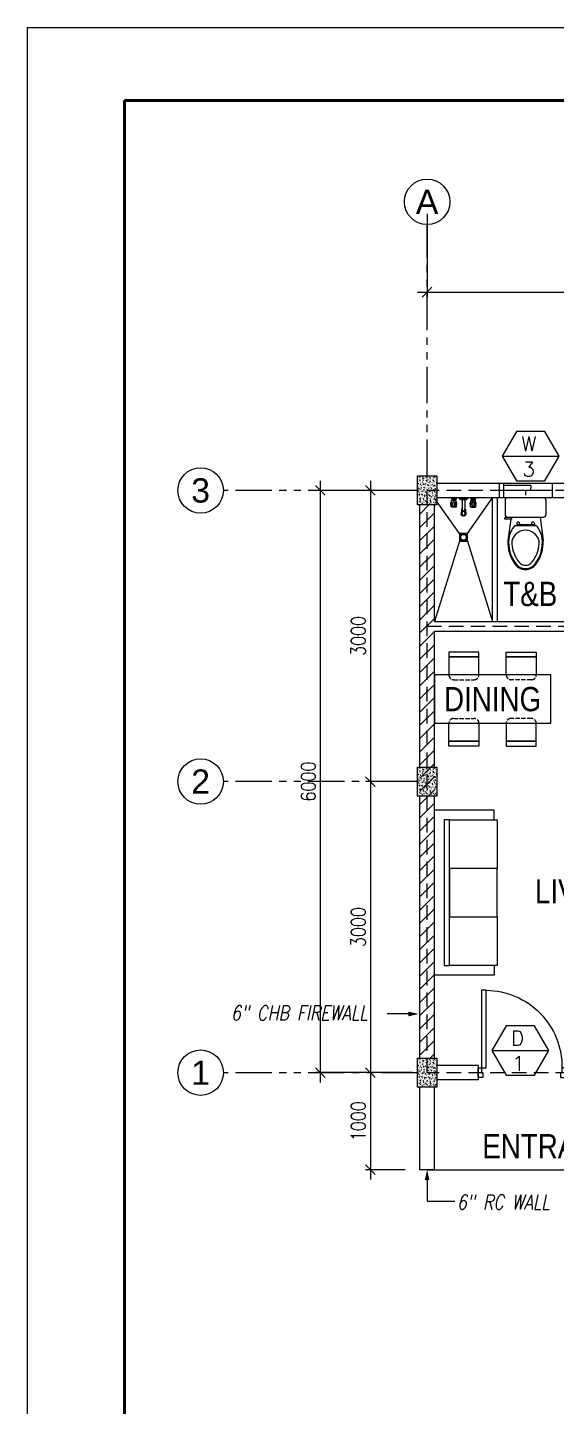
# Model space of a CAD drawing. Header units: millimetres. Extents: x 568137 to 731329, y -326076 to -191870.
# Drawn here: x 644229 to 649681, y -247184 to -232976 of the extents above; entities that cross this region are included whole.
import ezdxf
from ezdxf.enums import TextEntityAlignment as Align

# ---------------------------------------------------------------- set-up
doc = ezdxf.new("R2010")
doc.units = ezdxf.units.MM
doc.header["$LTSCALE"] = 300
doc.header["$MEASUREMENT"] = 0
doc.header["$PDMODE"] = 3
doc.header["$PDSIZE"] = 300
for name, pattern in [('DASHED', [0.75, 0.5, -0.25]), ('HID', [0.2, 0.15, -0.05]), ('PHANTOM', [2.5, 1.25, -0.25, 0.25, -0.25, 0.25, -0.25])]:
    doc.linetypes.add(name, pattern=pattern)
doc.layers.get('0').update_dxf_attribs({"color": 9})
doc.layers.get('DEFPOINTS').update_dxf_attribs({"color": 8})
for name, color, linetype, lineweight in [('BORDER', 5, 'Continuous', 50), ('dimensions', 8, 'Continuous', 15), ('fixtures', 251, 'Continuous', 5), ('FLR. PLAN BLK', 8, 'Continuous', 9), ('grid', 204, 'PHANTOM', 5), ('text', 142, 'Continuous', 25)]:
    doc.layers.add(name, color=color, linetype=linetype, lineweight=lineweight)
for name, color, linetype in [('COLUMN', 6, 'Continuous'), ('DOORS', 25, 'Continuous'), ('doorwin', 1, 'Continuous'), ('SCHED', 7, 'Continuous'), ('wall', 140, 'Continuous'), ('WDW', 175, 'Continuous')]:
    doc.layers.add(name, color=color, linetype=linetype)
doc.styles.add('ARIAL', font='arial.ttf', dxfattribs={"width": 0.8})
doc.styles.add('DIM', font='romans.shx', dxfattribs={"width": 0.8})
doc.styles.add('JO4', font='ARIALN.TTF')
doc.styles.add('PSM', font='simplex')
doc.styles.add('ROM', font='ROMANS.shx', dxfattribs={"width": 0.8})
doc.styles.get("Standard").update_dxf_attribs({"font": 'romans.shx'})
doc.dimstyles.new('DIM-100', dxfattribs={"dimscale": 100, "dimtxt": 2, "dimasz": 1, "dimexe": 0.5, "dimexo": 1.5, "dimgap": 1, "dimtad": 1, "dimdec": 0, "dimdsep": 46, "dimtxsty": 'PSM', "dimblk1": 'DIMCIR', "dimblk2": 'DIMCIR', "dimsah": 1, "dimcen": 0, "dimdle": 2, "dimclrd": 251, "dimclre": 251, "dimclrt": 2, "dimadec": 0, "dimazin": 0, "dimtfac": 1, "dimtdec": 0, "dimtix": 1, "dimtmove": 2, "dimatfit": 3, "dimldrblk": 'DIMCIR', "dimfxl": 0.5, "dimtvp": 1, "dimtolj": 1, "dimtzin": 0, "dimarcsym": 0})

# ---------------------------------------------------------------- blocks, each defined once
blk = doc.blocks.new('_Oblique')
at = {"color": 0, "linetype": 'ByBlock', "lineweight": -2}
blk.add_line((-0.5, -0.5), (0.5, 0.5), dxfattribs=at)
blk = doc.blocks.new('*D587')
at = {"layer": 'DEFPOINTS', "color": 0, "ltscale": 0.5, "transparency": 16777216}
for p in [(647248, -237745), (648348, -237745), (648348, -243745)]:
    blk.add_point(p, dxfattribs=at)
at = {"layer": 'FLR. PLAN BLK', "color": 8, "lineweight": -2, "ltscale": 0.5, "transparency": 16777216}
for p, q in [((647248, -243845), (647248, -237645)), ((648198, -237745), (647198, -237745)), ((648198, -243745), (647198, -243745))]:
    blk.add_line(p, q, dxfattribs=at)
at = {"layer": 'FLR. PLAN BLK', "color": 8, "lineweight": -2, "ltscale": 0.5, "transparency": 16777216, "xscale": 100, "yscale": 100, "zscale": 100}
for p, rotation in [((647248, -237745), 90), ((647248, -243745), 270)]:
    blk.add_blockref('_Oblique', p, dxfattribs=dict(at, rotation=rotation))
at = {"layer": 'FLR. PLAN BLK', "color": 8, "ltscale": 0.5, "transparency": 16777216, "insert": (647123, -240745), "char_height": 150, "attachment_point": 5, "rotation": 90, "style": 'DIM'}
blk.add_mtext('\\A1;6000', dxfattribs=at)
blk = doc.blocks.new('DIMCIR')
for p, q in [((0, 1.5), (0, -1.5)), ((-1.5, 0), (1.5, 0))]:
    blk.add_line(p, q)
at = {"color": 2}
blk.add_circle((0, 0), 0.75, dxfattribs=at)
blk = doc.blocks.new('*D588')
at = {"layer": 'DEFPOINTS', "color": 0, "ltscale": 0.5, "transparency": 16777216}
for p in [(648348, -237745), (647763, -240745), (648248, -240745)]:
    blk.add_point(p, dxfattribs=at)
at = {"layer": 'FLR. PLAN BLK', "color": 8, "lineweight": -2, "ltscale": 0.5, "transparency": 16777216}
for p, q in [((647763, -237645), (647763, -240845)), ((648198, -237745), (647713, -237745)), ((648098, -240745), (647713, -240745))]:
    blk.add_line(p, q, dxfattribs=at)
at = {"layer": 'FLR. PLAN BLK', "color": 8, "lineweight": -2, "ltscale": 0.5, "transparency": 16777216, "xscale": 100, "yscale": 100, "zscale": 100}
for p, rotation in [((647763, -237745), 90), ((647763, -240745), 270)]:
    blk.add_blockref('_Oblique', p, dxfattribs=dict(at, rotation=rotation))
at = {"layer": 'FLR. PLAN BLK', "color": 8, "ltscale": 0.5, "transparency": 16777216, "insert": (647638, -239245), "char_height": 150, "attachment_point": 5, "rotation": 90, "style": 'DIM'}
blk.add_mtext('\\A1;3000', dxfattribs=at)
blk = doc.blocks.new('*D589')
at = {"layer": 'DEFPOINTS', "color": 0, "ltscale": 0.5, "transparency": 16777216}
for p in [(648248, -240745), (647763, -243745), (648348, -243745)]:
    blk.add_point(p, dxfattribs=at)
at = {"layer": 'FLR. PLAN BLK', "color": 8, "lineweight": -2, "ltscale": 0.5, "transparency": 16777216}
for p, q in [((647763, -240645), (647763, -243845)), ((648098, -240745), (647713, -240745)), ((648198, -243745), (647713, -243745))]:
    blk.add_line(p, q, dxfattribs=at)
at = {"layer": 'FLR. PLAN BLK', "color": 8, "lineweight": -2, "ltscale": 0.5, "transparency": 16777216, "xscale": 100, "yscale": 100, "zscale": 100}
for p, rotation in [((647763, -240745), 90), ((647763, -243745), 270)]:
    blk.add_blockref('_Oblique', p, dxfattribs=dict(at, rotation=rotation))
at = {"layer": 'FLR. PLAN BLK', "color": 8, "ltscale": 0.5, "transparency": 16777216, "insert": (647638, -242245), "char_height": 150, "attachment_point": 5, "rotation": 90, "style": 'DIM'}
blk.add_mtext('\\A1;3000', dxfattribs=at)
blk = doc.blocks.new('*D592')
at = {"layer": 'DEFPOINTS', "color": 0, "ltscale": 0.5, "transparency": 16777216}
for p in [(648348, -234745), (652348, -234745), (652348, -235702)]:
    blk.add_point(p, dxfattribs=at)
at = {"layer": 'FLR. PLAN BLK', "color": 8, "lineweight": -2, "ltscale": 0.5, "transparency": 16777216}
for p, q in [((648348, -234895), (648348, -235752)), ((652348, -234895), (652348, -235752)), ((648248, -235702), (652448, -235702))]:
    blk.add_line(p, q, dxfattribs=at)
at = {"layer": 'FLR. PLAN BLK', "color": 8, "lineweight": -2, "ltscale": 0.5, "transparency": 16777216, "xscale": 100, "yscale": 100, "zscale": 100, "rotation": 180}
blk.add_blockref('_Oblique', (648348, -235702), dxfattribs=at)
at = {"layer": 'FLR. PLAN BLK', "color": 8, "lineweight": -2, "ltscale": 0.5, "transparency": 16777216, "xscale": 100, "yscale": 100, "zscale": 100}
blk.add_blockref('_Oblique', (652348, -235702), dxfattribs=at)
at = {"layer": 'FLR. PLAN BLK', "color": 8, "ltscale": 0.5, "transparency": 16777216, "insert": (650348, -235577), "char_height": 150, "attachment_point": 5, "style": 'DIM'}
blk.add_mtext('\\A1;4000', dxfattribs=at)
blk = doc.blocks.new('DOOR-MAIN')
at = {"layer": 'doorwin'}
for p, q in [((-400, 125), (-400, -25)), ((500, 125), (500, -25)), ((500, 125), (500, -25))]:
    blk.add_line(p, q, dxfattribs=at)
for points in [[(465, 900), (465, 100), (415, 100), (415, 900)], [(-365, 100), (-365, 50), (-350, 50), (-350, 0), (-400, 0), (-400, 100)], [(-365, 100), (-365, 50), (-350, 50), (-350, 0), (-400, 0), (-400, 100)], [(465, 100), (465, 50), (450, 50), (450, 0), (500, 0), (500, 100)], [(465, 100), (465, 50), (450, 50), (450, 0), (500, 0), (500, 100)]]:
    blk.add_lwpolyline(points, close=True, dxfattribs=at)
blk.add_arc((424, 111), 789, 90.6669, 180.7836, dxfattribs=at)
blk = doc.blocks.new('*D630')
at = {"layer": 'DEFPOINTS', "color": 0, "ltscale": 0.5, "transparency": 16777216}
for p in [(648248, -243745), (647763, -244745), (648273, -244745)]:
    blk.add_point(p, dxfattribs=at)
at = {"layer": 'FLR. PLAN BLK', "color": 8, "lineweight": -2, "ltscale": 0.5, "transparency": 16777216}
for p, q in [((647763, -243645), (647763, -244845)), ((648098, -243745), (647713, -243745)), ((648123, -244745), (647713, -244745))]:
    blk.add_line(p, q, dxfattribs=at)
at = {"layer": 'FLR. PLAN BLK', "color": 8, "lineweight": -2, "ltscale": 0.5, "transparency": 16777216, "xscale": 100, "yscale": 100, "zscale": 100}
for p, rotation in [((647763, -243745), 90), ((647763, -244745), 270)]:
    blk.add_blockref('_Oblique', p, dxfattribs=dict(at, rotation=rotation))
at = {"layer": 'FLR. PLAN BLK', "color": 8, "ltscale": 0.5, "transparency": 16777216, "insert": (647638, -244245), "char_height": 150, "attachment_point": 5, "rotation": 90, "style": 'DIM'}
blk.add_mtext('\\A1;1000', dxfattribs=at)

msp = doc.modelspace()

# ---------------------------------------------------------------- hatches: boundary and pattern name
at = {"layer": 'dimensions', "linetype": 'Continuous'}
h = msp.add_hatch(dxfattribs=at)
h.set_pattern_fill('AR-CONC', color=256, scale=5, style=0)
h.set_pattern_definition([(50, (80461.552, -42248.292), (35.8630091, -3.1376067), [3.75, -41.25]), (355, (80461.552, -42248.292), (-6.9375667, 37.6096067), [3, -33]), (100.4514445, (80464.54, -42248.554), (28.9254423, 34.4719995), [3.1870096, -35.0571056]), (46.1842, (80461.552, -42238.292), (53.3620665, -8.275964), [5.625, -61.875]), (96.635635, (80466, -42238.98), (46.7330973, 48.70593), [4.780517, -52.585688]), (351.184164, (80461.55, -42238.29), (46.733097, 48.70593), [4.5, -49.5]), (21, (80466.552, -42240.792), (29.8453526, -20.1309445), [3.75, -41.25]), (326, (80466.552, -42240.792), (12.1657666, 36.2575023), [3, -33]), (71.451445, (80469.04, -42242.47), (42.0111188, 16.1265576), [3.1870095, -35.0571056]), (37.5, (80461.552, -42248.292), (0.60799277, 16.6446927), [0, -32.6, 0, -33.5, 0, -33.125]), (7.5, (80461.552, -42248.292), (13.15347687, 19.7205856), [0, -19.1, 0, -31.85, 0, -12.625]), (327.5, (80450.402, -42248.292), (26.6911218, -1.1277436), [0, -12.5, 0, -39, 0, -51.75]), (317.5, (80445.402, -42248.292), (29.1593085, 5.0052491), [0, -16.25, 0, -25.9, 0, -36.75])])
h.paths.add_polyline_path([(648247.6, -237895.3), (648447.6, -237895.3), (648447.6, -237595.3), (648247.6, -237595.3)])
at = {"layer": 'dimensions'}
h = msp.add_hatch(dxfattribs=at)
h.set_pattern_fill('ANSI31', color=256, scale=769.23, style=0)
h.set_pattern_definition([(45, (42461.3, -42187.54), (-67.990969, 67.990969), [])])
h.paths.add_polyline_path([(648422.6, -237895.3), (648272.6, -237895.3), (648272.6, -243595.3), (648422.6, -243595.3)])
at = {"layer": 'dimensions', "linetype": 'Continuous'}
h = msp.add_hatch(dxfattribs=at)
h.set_pattern_fill('AR-CONC', color=256, scale=5, style=0)
h.set_pattern_definition([(50, (80461.552, -45248.292), (35.8630091, -3.1376067), [3.75, -41.25]), (355, (80461.552, -45248.292), (-6.9375667, 37.6096067), [3, -33]), (100.4514445, (80464.54, -45248.554), (28.9254423, 34.4719995), [3.1870096, -35.0571056]), (46.1842, (80461.552, -45238.292), (53.3620665, -8.275964), [5.625, -61.875]), (96.635635, (80466, -45238.98), (46.7330973, 48.70593), [4.780517, -52.585688]), (351.184164, (80461.55, -45238.29), (46.733097, 48.70593), [4.5, -49.5]), (21, (80466.552, -45240.792), (29.8453526, -20.1309445), [3.75, -41.25]), (326, (80466.552, -45240.792), (12.1657666, 36.2575023), [3, -33]), (71.451445, (80469.04, -45242.47), (42.0111188, 16.1265576), [3.1870095, -35.0571056]), (37.5, (80461.552, -45248.292), (0.60799277, 16.6446927), [0, -32.6, 0, -33.5, 0, -33.125]), (7.5, (80461.552, -45248.292), (13.15347687, 19.7205856), [0, -19.1, 0, -31.85, 0, -12.625]), (327.5, (80450.402, -45248.292), (26.6911218, -1.1277436), [0, -12.5, 0, -39, 0, -51.75]), (317.5, (80445.402, -45248.292), (29.1593085, 5.0052491), [0, -16.25, 0, -25.9, 0, -36.75])])
h.paths.add_polyline_path([(648247.6, -240895.3), (648447.6, -240895.3), (648447.6, -240595.3), (648247.6, -240595.3)])
h = msp.add_hatch(dxfattribs=at)
h.set_pattern_fill('AR-CONC', color=256, scale=5, style=0)
h.set_pattern_definition([(50, (80461.552, -48248.292), (35.8630091, -3.1376067), [3.75, -41.25]), (355, (80461.552, -48248.292), (-6.9375667, 37.6096067), [3, -33]), (100.4514445, (80464.54, -48248.554), (28.9254423, 34.4719995), [3.1870096, -35.0571056]), (46.1842, (80461.552, -48238.292), (53.3620665, -8.275964), [5.625, -61.875]), (96.635635, (80466, -48238.98), (46.7330973, 48.70593), [4.780517, -52.585688]), (351.184164, (80461.55, -48238.29), (46.733097, 48.70593), [4.5, -49.5]), (21, (80466.552, -48240.792), (29.8453526, -20.1309445), [3.75, -41.25]), (326, (80466.552, -48240.792), (12.1657666, 36.2575023), [3, -33]), (71.451445, (80469.04, -48242.47), (42.0111188, 16.1265576), [3.1870095, -35.0571056]), (37.5, (80461.552, -48248.292), (0.60799277, 16.6446927), [0, -32.6, 0, -33.5, 0, -33.125]), (7.5, (80461.552, -48248.292), (13.15347687, 19.7205856), [0, -19.1, 0, -31.85, 0, -12.625]), (327.5, (80450.402, -48248.292), (26.6911218, -1.1277436), [0, -12.5, 0, -39, 0, -51.75]), (317.5, (80445.402, -48248.292), (29.1593085, 5.0052491), [0, -16.25, 0, -25.9, 0, -36.75])])
h.paths.add_polyline_path([(648247.6, -243895.3), (648447.6, -243895.3), (648447.6, -243595.3), (648247.6, -243595.3)])

# ---------------------------------------------------------------- linework, layer by layer
at = {"layer": 'BORDER'}
msp.add_lwpolyline([(645229.4, -233725.5), (685529.4, -233725.5), (685529.4, -261925.5), (645229.4, -261925.5)], close=True, dxfattribs=at)
at = {"layer": 'COLUMN', "linetype": 'Continuous'}
for points in [[(648447.6, -237895.3), (648247.6, -237895.3), (648247.6, -237595.3), (648447.6, -237595.3)], [(648447.6, -240895.3), (648247.6, -240895.3), (648247.6, -240595.3), (648447.6, -240595.3)], [(648447.6, -243895.3), (648247.6, -243895.3), (648247.6, -243595.3), (648447.6, -243595.3)]]:
    msp.add_lwpolyline(points, close=True, dxfattribs=at)
at = {"layer": 'DEFPOINTS', "linetype": 'DASHED'}
for p, q in [((648347.6, -243745.3), (648347.6, -237745.3)), ((656347.6, -237745.3), (648347.6, -237745.3)), ((648347.6, -239145.3), (650347.6, -239145.3)), ((656347.6, -243745.3), (648347.6, -243745.3))]:
    msp.add_line(p, q, dxfattribs=at)
at = {"layer": 'DEFPOINTS'}
msp.add_lwpolyline([(644229.4, -232975.5), (686279.4, -232975.5), (686279.4, -262675.5), (644229.4, -262675.5)], close=True, dxfattribs=at)
at = {"layer": 'dimensions', "color": 0}
for p, q in [((648682.8, -238188.4), (648422.6, -237825.6)), ((648597.5, -237826.9), (648597.5, -237820.3)), ((648648.1, -237820.3), (648597.5, -237820.3)), ((648597.5, -237826.9), (648602.6, -237842.8)), ((648648.1, -237826.9), (648597.5, -237826.9)), ((648597.8, -237853), (648599.2, -237849)), ((648597.8, -237863.5), (648597.8, -237853)), ((648647.8, -237853), (648597.8, -237853)), ((648646.4, -237849), (648599.2, -237849)), ((648643.1, -237842.8), (648602.6, -237842.8)), ((648605.4, -237842.8), (648605.9, -237849)), ((648640.2, -237842.8), (648639.7, -237849)), ((648648.1, -237826.9), (648643.1, -237842.8)), ((648647.8, -237853), (648646.4, -237849)), ((648647.8, -237863.5), (648647.8, -237853)), ((648648.1, -237826.9), (648648.1, -237820.3)), ((648673.2, -237825.3), (648673.2, -237820.3)), ((648673.2, -237820.3), (648772.4, -237820.3)), ((648673.2, -237825.3), (648772.4, -237825.3)), ((648749.1, -237838.4), (648696.5, -237838.4)), ((648697.8, -237838.4), (648747.8, -237838.4)), ((648707.8, -237838.4), (648707.8, -237942.3)), ((648737.8, -237838.4), (648737.8, -237942.3)), ((648762.8, -238188.4), (649023, -237820.3)), ((648772.4, -237820.3), (648772.4, -237825.3)), ((648797.5, -237826.9), (648797.5, -237820.3)), ((648797.5, -237820.3), (648848.1, -237820.3)), ((648797.5, -237826.9), (648802.6, -237842.8)), ((648797.5, -237826.9), (648848.1, -237826.9)), ((648797.8, -237853), (648799.2, -237849)), ((648797.8, -237863.5), (648797.8, -237853)), ((648797.8, -237853), (648847.8, -237853)), ((648799.2, -237849), (648846.4, -237849)), ((648802.6, -237842.8), (648843.1, -237842.8)), ((648805.4, -237842.8), (648805.9, -237849)), ((648840.2, -237842.8), (648839.7, -237849)), ((648848.1, -237826.9), (648843.1, -237842.8)), ((648847.8, -237853), (648846.4, -237849)), ((648847.8, -237863.5), (648847.8, -237853)), ((648848.1, -237826.9), (648848.1, -237820.3)), ((649151.8, -237845.1), (649151.8, -237995.2)), ((649572.4, -237845.3), (649572.4, -237995.4)), ((648593.1, -237873.9), (648597, -237866.7)), ((648595.8, -237913.1), (648593.1, -237873.9)), ((648602.2, -237916.5), (648595.8, -237913.1)), ((648649.8, -237913.1), (648595.8, -237913.1)), ((648599.2, -237873.9), (648612.3, -237873.9)), ((648599.5, -237897.4), (648599.5, -237875.7)), ((648643.4, -237916.5), (648602.2, -237916.5)), ((648612, -237897.6), (648612, -237875.9)), ((648646.4, -237873.9), (648633.3, -237873.9)), ((648633.6, -237897.6), (648633.6, -237875.9)), ((648643.4, -237916.5), (648649.8, -237913.1)), ((648646.1, -237897.4), (648646.1, -237875.7)), ((648652.5, -237873.9), (648648.6, -237866.7)), ((648649.8, -237913.1), (648652.5, -237873.9)), ((648702.8, -237942.3), (648697.8, -237986.6)), ((648700, -237995.7), (648705.3, -237950.5)), ((648709.1, -238005.1), (648712.8, -237957.1)), ((648741, -238001.8), (648735.5, -237955.5)), ((648742.8, -237942.3), (648747.9, -237988.7)), ((648793.1, -237873.9), (648797, -237866.7)), ((648795.8, -237913.1), (648793.1, -237873.9)), ((648802.2, -237916.5), (648795.8, -237913.1)), ((648795.8, -237913.1), (648849.8, -237913.1)), ((648799.2, -237873.9), (648812.3, -237873.9)), ((648799.5, -237897.4), (648799.5, -237875.7)), ((648802.2, -237916.5), (648843.4, -237916.5)), ((648812, -237897.6), (648812, -237875.9)), ((648846.4, -237873.9), (648833.3, -237873.9)), ((648833.6, -237897.6), (648833.6, -237875.9)), ((648843.4, -237916.5), (648849.8, -237913.1)), ((648846.1, -237897.4), (648846.1, -237875.7)), ((648852.5, -237873.9), (648848.6, -237866.7)), ((648849.8, -237913.1), (648852.5, -237873.9)), ((649147.9, -238040.3), (649147.9, -238030.3)), ((649217.6, -238040.3), (649147.9, -238040.3)), ((649158, -238020.3), (649217.6, -238020.3)), ((649176.9, -238020.3), (649547.5, -238020.3)), ((649209.2, -238040.3), (649178.7, -238260.7)), ((649217.6, -238020.3), (649217.6, -238040.3)), ((649251.9, -238107.6), (649472.2, -238107.7)), ((649270.9, -238085.5), (649270.9, -238107.6)), ((649274.8, -238097.6), (649274.8, -238107.6)), ((649274.8, -238097.6), (649449.3, -238097.6)), ((649301, -238085.6), (649301, -238097.6)), ((649423.1, -238085.6), (649423.1, -238097.6)), ((649449.3, -238097.6), (649449.3, -238107.6)), ((649453.2, -238085.6), (649453.2, -238107.6)), ((649512.2, -238020.3), (649545.2, -238260.9)), ((648682.8, -238268.4), (648422.6, -239095.3)), ((648682.8, -238188.4), (648682.8, -238268.4)), ((648762.8, -238188.4), (648682.8, -238188.4)), ((648682.8, -238268.4), (648762.8, -238268.4)), ((648692.4, -238198), (648692.4, -238258.8)), ((648753.2, -238198), (648692.4, -238198)), ((648692.4, -238258.8), (648753.2, -238258.8)), ((648753.2, -238258.8), (648753.2, -238198)), ((648762.8, -238268.4), (648762.8, -238188.4)), ((648762.8, -238268.4), (649023, -239095.3)), ((648882.3, -239460.3), (648572.3, -239460.3)), ((648572.3, -239460.3), (648572.3, -239645.3)), ((648882.3, -239645.3), (648882.3, -239460.3)), ((649163, -239460.3), (649473, -239460.3)), ((649163, -239645.3), (649163, -239460.3)), ((649473, -239460.3), (649473, -239645.3)), ((648572.3, -240330.2), (648572.3, -240145.2)), ((648882.3, -240145.2), (648882.3, -240330.2)), ((649163, -240145.2), (649163, -240330.2)), ((649473, -240330.2), (649473, -240145.2)), ((648882.3, -240330.2), (648572.3, -240330.2)), ((649163, -240330.2), (649473, -240330.2)), ((649038.4, -241040.6), (648422.6, -241040.6)), ((649038.4, -241140.6), (649038.4, -241040.6)), ((649038.4, -242640.7), (649038.4, -242740.7)), ((649038.4, -242740.7), (648422.6, -242740.7))]:
    msp.add_line(p, q, dxfattribs=at)
for points in [[(648882.3, -239410.3), (648572.3, -239410.3), (648572.3, -239460.3), (648882.3, -239460.3)], [(649163, -239410.3), (649473, -239410.3), (649473, -239460.3), (649163, -239460.3)], [(648882.3, -240380.2), (648572.3, -240380.2), (648572.3, -240330.2), (648882.3, -240330.2)], [(649163, -240380.2), (649473, -240380.2), (649473, -240330.2), (649163, -240330.2)], [(648578.1, -241140.6), (648522.6, -241140.6), (648522.6, -242640.7), (648578.1, -242640.7)], [(648578.1, -241140.6), (649069.1, -241140.6), (649069.1, -241640.6), (648578.1, -241640.6)], [(648578.1, -242140.7), (649069.1, -242140.7), (649069.1, -241640.6), (648578.1, -241640.6)], [(648578.1, -242140.7), (649069.1, -242140.7), (649069.1, -242640.7), (648578.1, -242640.7)]]:
    msp.add_lwpolyline(points, close=True, dxfattribs=at)
msp.add_lwpolyline([(648422.6, -240145.2), (649622.7, -240145.2), (649622.7, -239645.3), (648422.6, -239645.3), (648422.6, -240145.2)], dxfattribs=at)
msp.add_circle((648722.8, -238228.4), 30.4, dxfattribs=at)
for centre, radius, start, end in [((648709.3, -237788.5), 51.5, 225.56308, 255.60074), ((648736.3, -237788.5), 51.5, 284.39926, 314.43692), ((649176.6, -237845), 24.8, 89.34963, 180.23444), ((649547.4, -237845.3), 25, 359.97534, 89.97534), ((648579.4, -237899.8), 20.2, 323.918, 7.02228), ((648572.4, -237886.5), 29.7, 29.83631, 37.41227), ((648591.1, -237863.5), 6.75, 331.69924, 0), ((648592.7, -237875.7), 6.75, 0, 35.96108), ((648618.8, -237875.9), 6.75, 144.03892, 180), ((648630.5, -237896.2), 18.6, 184.21659, 229.18221), ((648631.4, -237885.1), 22.4, 123.35438, 144.03892), ((648622.8, -237905.2), 6.75, 229.18221, 310.81779), ((648622.8, -237872), 6.75, 56.64562, 123.35438), ((648614.2, -237885.1), 22.4, 35.96108, 56.64562), ((648615.1, -237896.2), 18.6, 310.81779, 355.78341), ((648626.9, -237875.9), 6.75, 0, 35.96108), ((648666.2, -237899.8), 20.2, 172.97772, 216.082), ((648652.9, -237875.7), 6.75, 144.03892, 180), ((648673.2, -237886.5), 29.7, 142.58773, 150.16369), ((648654.5, -237863.5), 6.75, 180, 208.30076), ((648717.5, -237986.6), 19.7, 180, 205.82951), ((648717.5, -237977.3), 19.7, 193.41585, 205.82951), ((648720.1, -237976), 22.6, 205.82951, 229.44584), ((648720.1, -237985.4), 22.6, 205.82951, 229.44584), ((648717.5, -237942.3), 14.7, 154.17049, 180), ((648717.5, -237942.3), 14.7, 180, 205.82951), ((648720.1, -237943.5), 17.6, 134.34946, 154.17049), ((648720.1, -237941), 17.6, 205.82951, 229.44584), ((648721.7, -237974.1), 25.1, 229.44584, 250.48315), ((648717.5, -237942.3), 9.72, 180, 205.82951), ((648721.7, -237939.1), 20.1, 229.44584, 250.48315), ((648720.1, -237941), 12.6, 205.82951, 229.44584), ((648721.7, -237939.1), 15.1, 229.44584, 250.48315), ((648722.8, -237971.1), 28.3, 250.48315, 270), ((648722.8, -237936.1), 23.3, 250.48315, 270), ((648722.8, -237936.1), 18.3, 250.48315, 270), ((648722.8, -237936.1), 18.3, 270, 289.51685), ((648722.8, -237936.1), 23.3, 270, 289.51685), ((648722.8, -237971.1), 28.3, 270, 289.51685), ((648723.9, -237939.1), 15.1, 289.51685, 310.55416), ((648723.9, -237939.1), 20.1, 289.51685, 310.55416), ((648723.9, -237974.1), 25.1, 289.51685, 310.55416), ((648725.5, -237941), 12.6, 310.55416, 334.17049), ((648728.1, -237942.3), 9.72, 334.17049, 0), ((648725.5, -237941), 17.6, 310.55416, 334.17049), ((648725.5, -237943.5), 17.6, 25.82951, 45.65054), ((648725.5, -237976), 22.6, 310.55416, 334.17049), ((648725.5, -237985.4), 22.6, 310.55416, 334.17049), ((648728.1, -237942.3), 14.7, 0, 25.82951), ((648728.1, -237942.3), 14.7, 334.17049, 0), ((648728.1, -237977.3), 19.7, 334.17049, 345.56262), ((648728.1, -237986.6), 19.7, 334.17049, 0), ((648779.4, -237899.8), 20.2, 323.918, 7.02228), ((648772.4, -237886.5), 29.7, 29.83631, 37.41227), ((648791.1, -237863.5), 6.75, 331.69924, 0), ((648792.7, -237875.7), 6.75, 0, 35.96108), ((648818.8, -237875.9), 6.75, 144.03892, 180), ((648830.5, -237896.2), 18.6, 184.21659, 229.18221), ((648831.4, -237885.1), 22.4, 123.35438, 144.03892), ((648822.8, -237905.2), 6.75, 229.18221, 310.81779), ((648822.8, -237872), 6.75, 56.64562, 123.35438), ((648814.2, -237885.1), 22.4, 35.96108, 56.64562), ((648815.1, -237896.2), 18.6, 310.81779, 355.78341), ((648826.9, -237875.9), 6.75, 0, 35.96108), ((648866.2, -237899.8), 20.2, 172.97772, 216.082), ((648852.9, -237875.7), 6.75, 144.03892, 180), ((648873.2, -237886.5), 29.7, 142.58773, 150.16369), ((648854.5, -237863.5), 6.75, 180, 208.30076), ((649177, -237995.1), 25.2, 180.30199, 269.84004), ((649547.8, -237995.7), 24.6, 269.21002, 0.57185), ((648721.7, -237983.4), 25.1, 229.44584, 250.48315), ((648722.8, -237980.4), 28.3, 250.48315, 270), ((648722.8, -237980.4), 28.3, 270, 289.51685), ((648723.9, -237983.4), 25.1, 289.51685, 310.55416), ((649158, -238030.3), 10, 89.97534, 179.97534), ((649440, -238276.2), 252.6, 138.1234, 171.40092), ((649285.9, -238085.5), 15, 359.97531, 179.97538), ((649438.2, -238085.6), 15, 359.9753, 179.97536), ((649284, -238276.1), 252.6, 8.54975, 41.82728), ((649567.2, -238275.1), 388.7, 177.87996, 216.96123), ((649547.8, -238280.5), 360.1, 173.29158, 217.96988), ((649320.1, -238286.9), 100.1, 163.16429, 185.44478), ((649362, -238299.5), 143.9, 16.78639, 163.16429), ((649176.1, -238280.3), 360.1, 321.9808, 6.6591), ((649156.7, -238275), 388.7, 322.98945, 2.07072), ((649403.8, -238286.9), 100.1, 354.50589, 16.78639), ((649583.5, -238261.8), 364.8, 185.44478, 216.93171), ((649140.4, -238261.6), 364.8, 323.01897, 354.50589), ((649361.9, -238429.2), 132.1, 216.64993, 323.30075), ((649361.9, -238429.2), 122.1, 216.64993, 323.30075), ((649361.9, -238429.2), 87, 216.64993, 323.30075)]:
    msp.add_arc(centre, radius, start, end, dxfattribs=at)
at = {"layer": 'fixtures', "linetype": 'HID'}
for p, q in [((648622.3, -239695.3), (648832.3, -239695.3)), ((649423, -239695.3), (649213, -239695.3)), ((648622.3, -240095.2), (648832.3, -240095.2)), ((649423, -240095.2), (649213, -240095.2))]:
    msp.add_line(p, q, dxfattribs=at)
for centre, start, end in [((648622.3, -239645.3), 180, 270), ((648832.3, -239645.3), 270, 0), ((649213, -239645.3), 180, 270), ((649423, -239645.3), 270, 0), ((648622.3, -240145.2), 90, 180), ((648832.3, -240145.2), 0, 90), ((649213, -240145.2), 90, 180), ((649423, -240145.2), 0, 90)]:
    msp.add_arc(centre, 50, start, end, dxfattribs=at)
at = {"layer": 'grid'}
for p, q in [((648347.6, -237595.3), (648347.6, -235005.7)), ((648247.6, -237745.3), (646247.5, -237745.3)), ((648247.6, -240745.3), (646247.5, -240745.3)), ((648247.6, -243745.3), (646247.5, -243745.3))]:
    msp.add_line(p, q, dxfattribs=at)
at = {"layer": 'grid', "color": 8, "linetype": 'Continuous'}
for centre in [(648347.6, -234771.4), (646013.1, -237745.3), (646013.1, -240745.3), (646013.1, -243745.3)]:
    msp.add_circle(centre, 234.4, dxfattribs=at)
at = {"layer": 'SCHED', "color": 9}
for points in [[(649122.4, -237392.3), (649269.1, -237646.4), (649562.6, -237646.4), (649709.3, -237392.3), (649562.6, -237138.1), (649269.1, -237138.1), (649122.4, -237392.3), (649709.3, -237392.3)], [(649016, -243517), (649162.7, -243771.1), (649456.2, -243771.1), (649602.9, -243517), (649456.2, -243262.8), (649162.7, -243262.8), (649016, -243517), (649602.9, -243517)]]:
    msp.add_lwpolyline(points, dxfattribs=at)
at = {"layer": 'text', "color": 0}
for p, q in [((648153.3, -243140.1), (647935.3, -243140.1)), ((648347.6, -244852.3), (648347.6, -245070.3)), ((648347.6, -245070.3), (648632, -245070.3))]:
    msp.add_line(p, q, dxfattribs=at)
for points in [[(648153.3, -243115.3), (648260.3, -243140.1), (648153.3, -243164.8)], [(648372.3, -244852.3), (648347.6, -244745.3), (648322.8, -244852.3)]]:
    msp.add_solid(points, dxfattribs=at)
at = {"layer": 'wall', "linetype": 'Continuous'}
for p, q in [((648447.6, -237670.3), (651110.4, -237670.3)), ((649090.1, -237670.3), (649090.1, -237820.3)), ((650440.4, -237820.3), (648447.6, -237820.3)), ((649023, -239095.3), (649023, -237820.3)), ((649073, -239095.3), (649073, -237820.3)), ((648272.6, -240595.3), (648272.6, -237895.3)), ((648422.6, -239095.3), (648422.6, -237895.3)), ((648422.6, -239095.3), (650297.6, -239095.3)), ((648422.6, -240595.3), (648422.6, -239195.3)), ((648422.6, -239195.3), (650397.6, -239195.3)), ((648272.6, -243595.3), (648272.6, -240895.3)), ((648422.6, -243595.3), (648422.6, -240895.3)), ((648872.6, -243670.3), (648447.6, -243670.3)), ((648872.6, -243820.3), (648447.6, -243820.3)), ((648272.6, -244745.3), (648272.6, -243895.3)), ((648422.6, -244745.3), (648422.6, -243895.3)), ((648422.6, -244745.3), (648272.6, -244745.3)), ((648347.6, -244745.3), (656272.6, -244745.3))]:
    msp.add_line(p, q, dxfattribs=at)
at = {"layer": 'WDW'}
for p, q in [((649140, -237820.1), (649140.1, -237670.1)), ((649415.1, -237695.3), (649140.1, -237695.2)), ((649415.1, -237695.3), (649415, -237745.3)), ((649640, -237820.4), (649640.1, -237670.4)), ((649640, -237745.4), (649140, -237745.1)), ((649364.8, -237795.3), (649364.8, -237745.3))]:
    msp.add_line(p, q, dxfattribs=at)

# ---------------------------------------------------------------- block references
at = {"layer": 'DOORS', "linetype": 'Continuous', "xscale": -1}
msp.add_blockref('DOOR-MAIN', (649372.6, -243795.3), dxfattribs=at)

# ---------------------------------------------------------------- texts
at = {"layer": 'grid', "style": 'ARIAL'}
for tag, p in [('A', (648347.6, -234771.4)), ('3', (646013.1, -237745.3)), ('2', (646013.1, -240745.3)), ('1', (646013.1, -243745.3))]:
    msp.add_attdef(tag, text='', height=250, dxfattribs=at).set_placement(p, align=Align.MIDDLE_CENTER)
at = {"layer": 'SCHED', "color": 70, "style": 'ROM'}
for s, p in [('W', (649317.9, -237340.3)), ('3', (649330.4, -237600.4)), ('D', (649211.5, -243465)), ('1', (649224, -243725.1))]:
    msp.add_text(s, height=150.7, dxfattribs=at).set_placement(p)
at = {"layer": 'text', "style": 'JO4'}
for s, p in [('T&B', (649411, -238811.5)), ('DINING', (649022.7, -239895.3)), ('LIVING', (649928.3, -241876.6)), ('ENTRANCE / PORCH', (650339.3, -244502.9))]:
    msp.add_text(s, height=250, dxfattribs=at).set_placement(p, align=Align.MIDDLE_CENTER)
at = {"layer": 'text', "color": 0, "oblique": 12, "width": 0.8}
for s, p in [('6" CHB FIREWALL', (646325.9, -243204.6)), ('6" RC WALL', (648654.8, -245153.5))]:
    msp.add_text(s, height=150, dxfattribs=at).set_placement(p)

# ---------------------------------------------------------------- dimensions: what is measured, and where the dimension line sits
at = {"layer": 'FLR. PLAN BLK', "ltscale": 0.5}
dim = msp.add_linear_dim(base=(652347.6, -235702.4), p1=(648347.6, -234745.3), p2=(652347.6, -234745.3), dimstyle='DIM-100', override={"dimtxt": 1.5, "dimgap": 0.5, "dimtxsty": 'DIM', "dimblk1": 'Oblique', "dimblk2": 'Oblique', "dimdle": 1, "dimclrd": 8, "dimclre": 8, "dimclrt": 8}, dxfattribs=at)
dim.commit()
dim.dimension.update_dxf_attribs({"geometry": '*D592', "text_midpoint": (650347.6, -235577.4)})
for base, p1, p2, picture, middle in [((647247.6, -237745.3), (648347.6, -243745.3), (648347.6, -237745.3), '*D587', (647122.6, -240745.3)), ((647762.8, -240745.3), (648347.6, -237745.3), (648247.6, -240745.3), '*D588', (647637.8, -239245.3)), ((647762.8, -243745.3), (648247.6, -240745.3), (648347.6, -243745.3), '*D589', (647637.8, -242245.3)), ((647762.8, -244745.3), (648247.6, -243745.3), (648272.6, -244745.3), '*D630', (647637.8, -244245.3))]:
    dim = msp.add_linear_dim(base=base, p1=p1, p2=p2, angle=90, dimstyle='DIM-100', override={"dimtxt": 1.5, "dimgap": 0.5, "dimtxsty": 'DIM', "dimblk1": 'Oblique', "dimblk2": 'Oblique', "dimdle": 1, "dimclrd": 8, "dimclre": 8, "dimclrt": 8}, dxfattribs=at)
    dim.commit()
    dim.dimension.update_dxf_attribs({"geometry": picture, "text_midpoint": middle})

doc.saveas('drawing.dxf')
